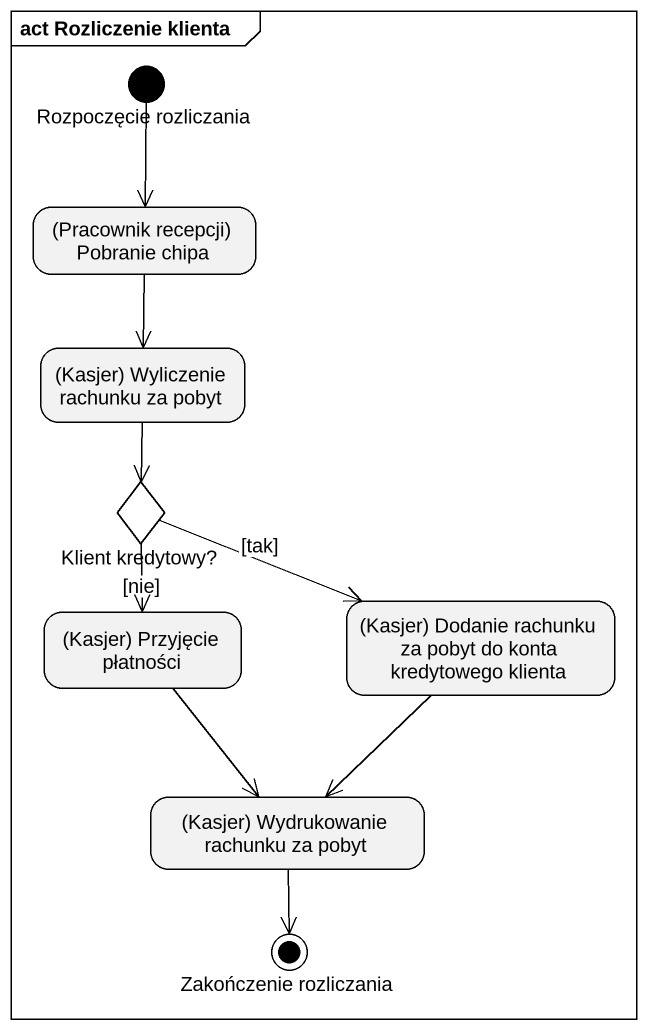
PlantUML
@startuml
mainframe act Rozliczenie klienta
hide empty description
state "Rozpoczęcie rozliczania" as Rozpoczęcie_rozliczania <<start>>
state "(Pracownik recepcji) Pobranie chipa" as Pracownik_recepcji_Pobranie
state "(Kasjer) Wyliczenie rachunku za pobyt" as Kasjer_Wyliczenie_rachunku
state "Klient kredytowy?" as Klient_kredytowy <<choice>>
state "(Kasjer) Przyjęcie płatności" as Kasjer_Przyjęcie_płatności
state "(Kasjer) Dodanie rachunku za pobyt do konta kredytowego klienta" as Kasjer_Dodanie_rachunku_za
state "(Kasjer) Wydrukowanie rachunku za pobyt" as Kasjer_Wydrukowanie
state "Zakończenie rozliczania" as Zakończenie_rozliczania <<end>>
Rozpoczęcie_rozliczania --> Pracownik_recepcji_Pobranie
Pracownik_recepcji_Pobranie --> Kasjer_Wyliczenie_rachunku
Kasjer_Wyliczenie_rachunku --> Klient_kredytowy
Klient_kredytowy --> Kasjer_Przyjęcie_płatności : [nie]
Klient_kredytowy -right-> Kasjer_Dodanie_rachunku_za : [tak]
Kasjer_Przyjęcie_płatności --> Kasjer_Wydrukowanie
Kasjer_Dodanie_rachunku_za --> Kasjer_Wydrukowanie
Kasjer_Wydrukowanie --> Zakończenie_rozliczania
@enduml
